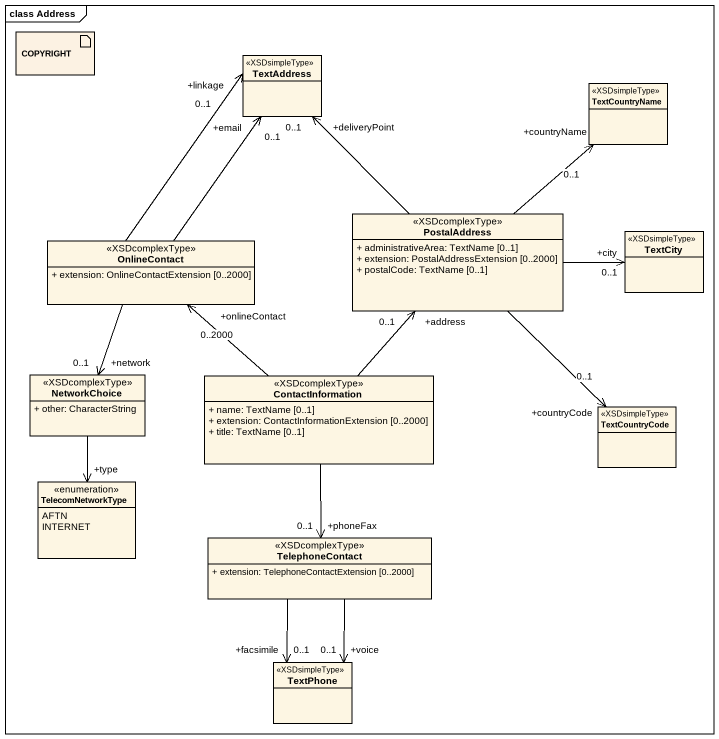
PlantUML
@startuml
mainframe class Address
allowmixing
hide circle
hide empty members
skinparam classAttributeIconSize 0
artifact COPYRIGHT #FCF2E3
class TextAddress <<XSDsimpleType>>
class TextCountryName <<XSDsimpleType>>
class PostalAddress <<XSDcomplexType>> {
  + administrativeArea: TextName [0..1]
  + extension: PostalAddressExtension [0..2000]
  + postalCode: TextName [0..1]
}
class TextCity <<XSDsimpleType>>
class OnlineContact <<XSDcomplexType>> {
  + extension: OnlineContactExtension [0..2000]
}
class NetworkChoice <<XSDcomplexType>> {
  + other: CharacterString
}
class ContactInformation <<XSDcomplexType>> {
  + name: TextName [0..1]
  + extension: ContactInformationExtension [0..2000]
  + title: TextName [0..1]
}
class TextCountryCode <<XSDsimpleType>>
enum TelecomNetworkType {
  AFTN
  INTERNET
}
class TelephoneContact <<XSDcomplexType>> {
  + extension: TelephoneContactExtension [0..2000]
}
class TextPhone <<XSDsimpleType>>
PostalAddress -up-> "+deliveryPoint\n0..1" TextAddress
PostalAddress -up-> "+countryName\n0..1" TextCountryName
PostalAddress -right-> "+city\n0..1" TextCity
PostalAddress --> "+countryCode\n0..1" TextCountryCode
OnlineContact -up-> "+linkage\n0..1" TextAddress
OnlineContact -up-> "+email\n0..1" TextAddress
OnlineContact --> "+network\n0..1" NetworkChoice
NetworkChoice --> "+type" TelecomNetworkType
ContactInformation -up-> "+address\n0..1" PostalAddress
ContactInformation -up-> "+onlineContact\n0..2000" OnlineContact
ContactInformation --> "+phoneFax\n0..1" TelephoneContact
TelephoneContact --> "+voice\n0..1" TextPhone
TelephoneContact --> "+facsimile\n0..1" TextPhone
@enduml
